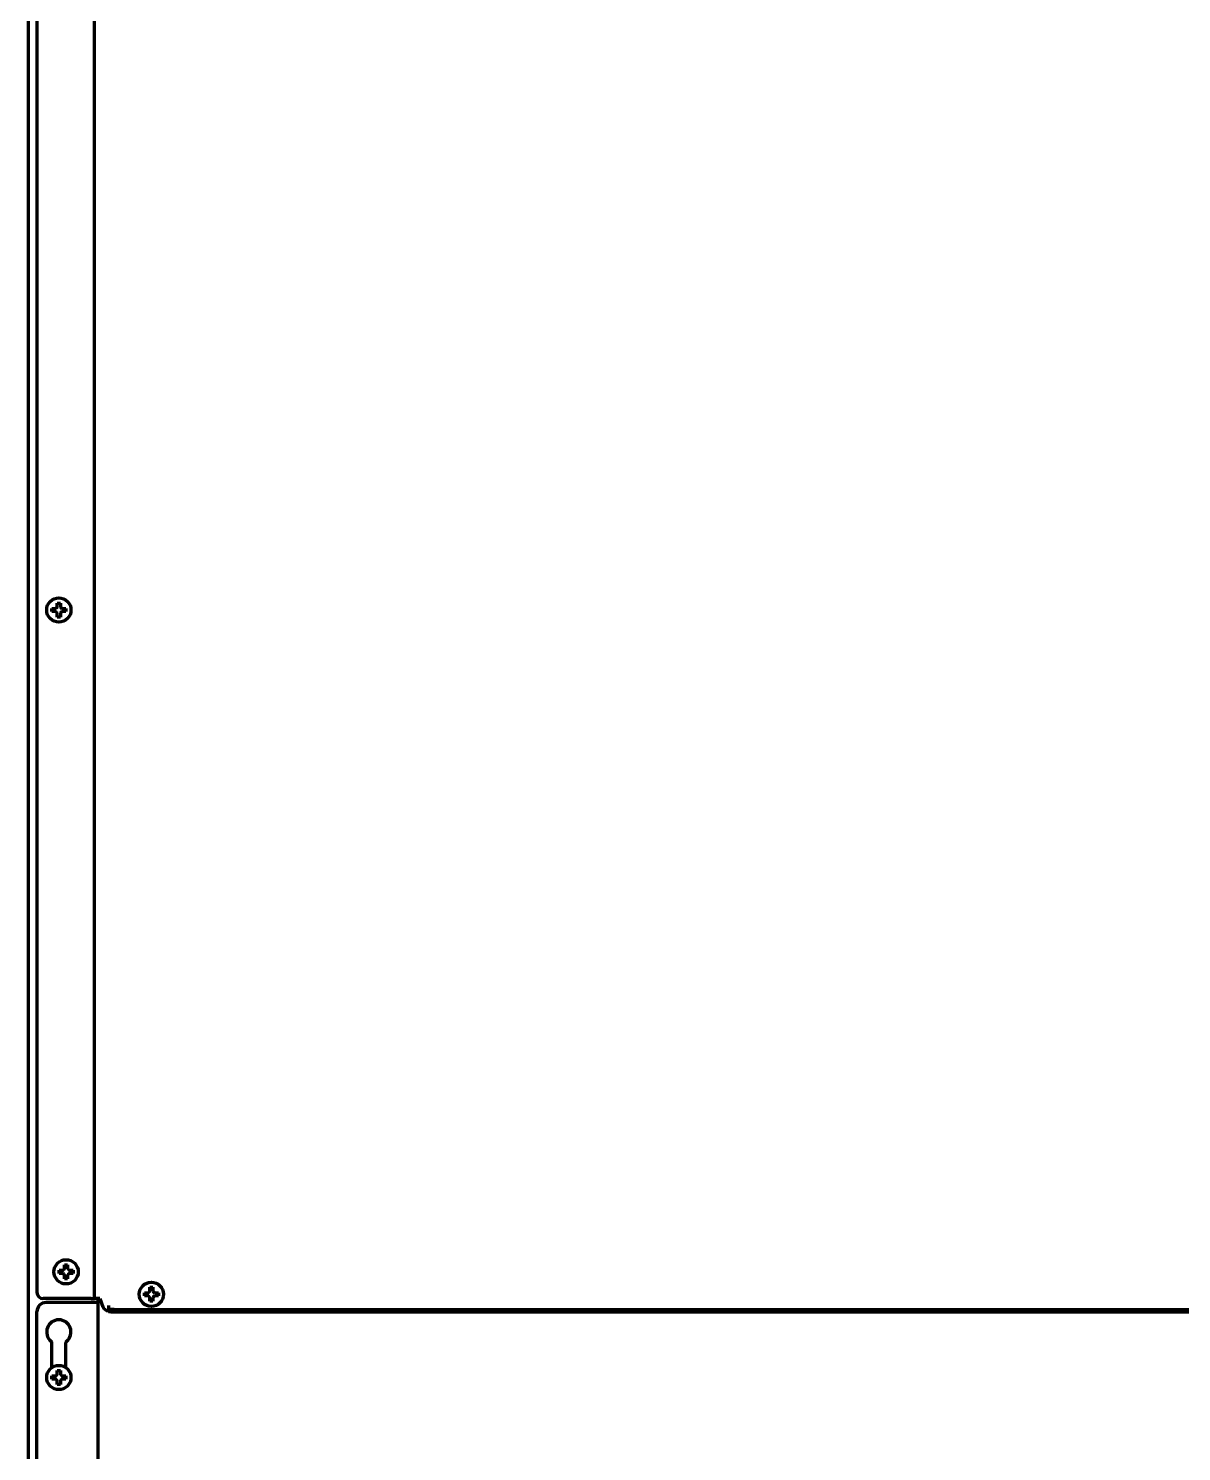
# Model space of a CAD drawing. Header units: inches. Extents: x -2405 to 7588, y 441 to 5654.
# Drawn here: x 6659.1 to 7038.9, y 2725.3 to 3194.1 of the extents above; entities that cross this region are included whole.
import ezdxf

# ---------------------------------------------------------------- set-up
doc = ezdxf.new("R2010")
doc.units = ezdxf.units.IN

msp = doc.modelspace()

# ---------------------------------------------------------------- linework, layer by layer
at = {"linetype": 'Continuous', "lineweight": 70}
for p, q in [((6659.08, 2437.13), (6659.08, 4088.65)), ((6661.88, 4078.7), (6661.88, 2777.73)), ((6680.78, 2775.73), (6680.78, 4073.78)), ((6666.78, 3002.53), (6666.78, 3003.03)), ((6666.78, 3002.03), (6666.78, 3002.53)), ((6671.38, 3003.03), (6671.38, 3002.53)), ((6671.38, 3002.53), (6671.38, 3002.03)), ((6669.18, 2784.53), (6669.18, 2785.03)), ((6669.18, 2784.03), (6669.18, 2784.53)), ((6673.78, 2785.03), (6673.78, 2784.53)), ((6673.78, 2784.53), (6673.78, 2784.03)), ((6679.78, 2775.73), (6663.88, 2775.73)), ((6679.78, 2775.73), (6680.78, 2775.73)), ((6682.58, 2775.73), (6680.78, 2775.73)), ((6682.08, 2457.93), (6682.08, 2775.73)), ((6682.58, 2775.73), (6683.56, 2773.04)), ((6697.28, 2777.13), (6697.28, 2777.63)), ((6697.28, 2776.63), (6697.28, 2777.13)), ((6701.88, 2777.63), (6701.88, 2777.13)), ((6701.88, 2777.13), (6701.88, 2776.63)), ((6661.88, 2462.73), (6661.88, 2771.43)), ((6681.08, 2774.43), (6664.88, 2774.43)), ((6682.08, 2774.43), (6681.08, 2774.43)), ((6685.44, 2773.47), (6685.44, 2772.47)), ((6685.44, 2772.47), (6685.44, 2772.28)), ((6685.44, 2772.28), (6685.44, 2771.48)), ((6688.44, 2772.18), (7521.72, 2772.18)), ((6688.44, 2771.38), (7521.72, 2771.38)), ((6666.83, 2753.04), (6666.83, 2760.93)), ((6671.33, 2760.93), (6671.33, 2753.04)), ((6666.78, 2749.73), (6666.78, 2750.23)), ((6666.78, 2749.23), (6666.78, 2749.73)), ((6671.38, 2750.23), (6671.38, 2749.73)), ((6671.38, 2749.73), (6671.38, 2749.23))]:
    msp.add_line(p, q, dxfattribs=at)
for centre in [(6669.08, 3002.53), (6671.48, 2784.53), (6699.58, 2777.13), (6669.08, 2749.73)]:
    msp.add_circle(centre, 4, dxfattribs=at)
for centre, radius, start, end in [((6663.88, 2777.73), 2, 180, 270), ((6664.88, 2771.43), 3, 90, 180), ((6685.44, 2773.73), 2, 200, 270), ((6669.08, 2764.73), 4, 310.5416, 229.4584), ((6665.83, 2760.93), 1, 0, 49.4584), ((6672.33, 2760.93), 1, 130.5416, 180)]:
    msp.add_arc(centre, radius, start, end, dxfattribs=at)
for centre, major_axis, start_param, end_param in [((6688.44, 2772.28), (-3, 0), 0, 1.570796), ((6688.44, 2771.48), (3, 0), 3.141593, 4.712389)]:
    msp.add_ellipse(centre, major_axis=major_axis, ratio=0.034899, start_param=start_param, end_param=end_param, dxfattribs=at)
for points in [[(6668.58, 3003.53), (6668.58, 3003.58), (6668.58, 3003.69), (6668.58, 3003.85), (6668.58, 3004.01), (6668.58, 3004.17), (6668.58, 3004.32), (6668.58, 3004.47), (6668.58, 3004.64), (6668.58, 3004.76), (6668.58, 3004.83)], [(6668.58, 3004.83), (6668.75, 3004.83), (6669.08, 3004.83), (6669.41, 3004.83), (6669.58, 3004.83)], [(6668.08, 3002.03), (6668.03, 3002.03), (6667.92, 3002.03), (6667.76, 3002.03), (6667.6, 3002.03), (6667.44, 3002.03), (6667.29, 3002.03), (6667.13, 3002.03), (6666.97, 3002.03), (6666.84, 3002.03), (6666.78, 3002.03)], [(6668.08, 3003.03), (6668.1, 3003.05), (6668.15, 3003.1), (6668.22, 3003.17), (6668.29, 3003.24), (6668.36, 3003.31), (6668.44, 3003.38), (6668.51, 3003.46), (6668.56, 3003.5), (6668.58, 3003.53)], [(6668.58, 3001.53), (6668.55, 3001.55), (6668.5, 3001.61), (6668.43, 3001.68), (6668.36, 3001.75), (6668.29, 3001.82), (6668.22, 3001.89), (6668.15, 3001.96), (6668.1, 3002), (6668.08, 3002.03)], [(6669.58, 3000.23), (6669.41, 3000.23), (6669.08, 3000.23), (6668.75, 3000.23), (6668.58, 3000.23)], [(6669.58, 3003.53), (6669.61, 3003.5), (6669.66, 3003.45), (6669.73, 3003.38), (6669.8, 3003.31), (6669.87, 3003.24), (6669.94, 3003.17), (6670.01, 3003.1), (6670.06, 3003.05), (6670.08, 3003.03)], [(6670.08, 3002.03), (6670.06, 3002), (6670.01, 3001.96), (6669.94, 3001.89), (6669.87, 3001.81), (6669.79, 3001.74), (6669.72, 3001.67), (6669.65, 3001.6), (6669.6, 3001.55), (6669.58, 3001.53)], [(6669.58, 3001.53), (6669.58, 3001.47), (6669.58, 3001.37), (6669.58, 3001.2), (6669.58, 3001.05), (6669.58, 3000.89), (6669.58, 3000.74), (6669.58, 3000.58), (6669.58, 3000.42), (6669.58, 3000.29), (6669.58, 3000.23)], [(6670.08, 3003.03), (6670.13, 3003.03), (6670.24, 3003.03), (6670.4, 3003.03), (6670.56, 3003.03), (6670.72, 3003.03), (6670.87, 3003.03), (6671.03, 3003.03), (6671.19, 3003.03), (6671.32, 3003.03), (6671.38, 3003.03)], [(6670.48, 2785.03), (6670.5, 2785.05), (6670.55, 2785.1), (6670.62, 2785.17), (6670.69, 2785.24), (6670.76, 2785.31), (6670.84, 2785.38), (6670.91, 2785.46), (6670.96, 2785.5), (6670.98, 2785.53)], [(6670.98, 2785.53), (6670.98, 2785.58), (6670.98, 2785.69), (6670.98, 2785.85), (6670.98, 2786.01), (6670.98, 2786.17), (6670.98, 2786.32), (6670.98, 2786.47), (6670.98, 2786.64), (6670.98, 2786.76), (6670.98, 2786.83)], [(6670.98, 2786.83), (6671.15, 2786.83), (6671.48, 2786.83), (6671.81, 2786.83), (6671.98, 2786.83)], [(6671.98, 2785.53), (6672.01, 2785.5), (6672.06, 2785.45), (6672.13, 2785.38), (6672.2, 2785.31), (6672.27, 2785.24), (6672.34, 2785.17), (6672.41, 2785.1), (6672.46, 2785.05), (6672.48, 2785.03)], [(6672.48, 2785.03), (6672.53, 2785.03), (6672.64, 2785.03), (6672.8, 2785.03), (6672.96, 2785.03), (6673.12, 2785.03), (6673.27, 2785.03), (6673.43, 2785.03), (6673.59, 2785.03), (6673.72, 2785.03), (6673.78, 2785.03)], [(6670.48, 2784.03), (6670.43, 2784.03), (6670.32, 2784.03), (6670.16, 2784.03), (6670, 2784.03), (6669.84, 2784.03), (6669.69, 2784.03), (6669.53, 2784.03), (6669.37, 2784.03), (6669.24, 2784.03), (6669.18, 2784.03)], [(6670.98, 2783.53), (6670.95, 2783.55), (6670.9, 2783.61), (6670.83, 2783.68), (6670.76, 2783.75), (6670.69, 2783.82), (6670.62, 2783.89), (6670.55, 2783.96), (6670.5, 2784), (6670.48, 2784.03)], [(6671.98, 2782.23), (6671.81, 2782.23), (6671.48, 2782.23), (6671.15, 2782.23), (6670.98, 2782.23)], [(6672.48, 2784.03), (6672.46, 2784), (6672.41, 2783.96), (6672.34, 2783.89), (6672.27, 2783.81), (6672.19, 2783.74), (6672.12, 2783.67), (6672.05, 2783.6), (6672, 2783.55), (6671.98, 2783.53)], [(6671.98, 2783.53), (6671.98, 2783.47), (6671.98, 2783.37), (6671.98, 2783.2), (6671.98, 2783.05), (6671.98, 2782.89), (6671.98, 2782.74), (6671.98, 2782.58), (6671.98, 2782.42), (6671.98, 2782.29), (6671.98, 2782.23)], [(6698.58, 2776.63), (6698.53, 2776.63), (6698.42, 2776.63), (6698.26, 2776.63), (6698.1, 2776.63), (6697.94, 2776.63), (6697.79, 2776.63), (6697.63, 2776.63), (6697.47, 2776.63), (6697.34, 2776.63), (6697.28, 2776.63)], [(6698.58, 2777.63), (6698.6, 2777.65), (6698.65, 2777.7), (6698.72, 2777.77), (6698.79, 2777.84), (6698.86, 2777.91), (6698.94, 2777.98), (6699.01, 2778.06), (6699.06, 2778.1), (6699.08, 2778.13)], [(6699.08, 2776.13), (6699.05, 2776.15), (6699, 2776.21), (6698.93, 2776.28), (6698.86, 2776.35), (6698.79, 2776.42), (6698.72, 2776.49), (6698.65, 2776.56), (6698.6, 2776.6), (6698.58, 2776.63)], [(6699.08, 2778.13), (6699.08, 2778.18), (6699.08, 2778.29), (6699.08, 2778.45), (6699.08, 2778.61), (6699.08, 2778.77), (6699.08, 2778.92), (6699.08, 2779.07), (6699.08, 2779.24), (6699.08, 2779.36), (6699.08, 2779.43)], [(6699.08, 2779.43), (6699.25, 2779.43), (6699.58, 2779.43), (6699.91, 2779.43), (6700.08, 2779.43)], [(6700.08, 2778.13), (6700.11, 2778.1), (6700.16, 2778.05), (6700.23, 2777.98), (6700.3, 2777.91), (6700.37, 2777.84), (6700.44, 2777.77), (6700.51, 2777.7), (6700.56, 2777.65), (6700.58, 2777.63)], [(6700.58, 2776.63), (6700.56, 2776.6), (6700.51, 2776.56), (6700.44, 2776.49), (6700.37, 2776.41), (6700.29, 2776.34), (6700.22, 2776.27), (6700.15, 2776.2), (6700.1, 2776.15), (6700.08, 2776.13)], [(6700.08, 2776.13), (6700.08, 2776.07), (6700.08, 2775.97), (6700.08, 2775.8), (6700.08, 2775.65), (6700.08, 2775.49), (6700.08, 2775.34), (6700.08, 2775.18), (6700.08, 2775.02), (6700.08, 2774.89), (6700.08, 2774.83)], [(6700.58, 2777.63), (6700.63, 2777.63), (6700.74, 2777.63), (6700.9, 2777.63), (6701.06, 2777.63), (6701.22, 2777.63), (6701.37, 2777.63), (6701.53, 2777.63), (6701.69, 2777.63), (6701.82, 2777.63), (6701.88, 2777.63)], [(6700.08, 2774.83), (6699.91, 2774.83), (6699.58, 2774.83), (6699.25, 2774.83), (6699.08, 2774.83)], [(6668.58, 2750.73), (6668.58, 2750.78), (6668.58, 2750.89), (6668.58, 2751.05), (6668.58, 2751.21), (6668.58, 2751.37), (6668.58, 2751.52), (6668.58, 2751.67), (6668.58, 2751.84), (6668.58, 2751.96), (6668.58, 2752.03)], [(6668.58, 2752.03), (6668.75, 2752.03), (6669.08, 2752.03), (6669.41, 2752.03), (6669.58, 2752.03)], [(6668.08, 2749.23), (6668.03, 2749.23), (6667.92, 2749.23), (6667.76, 2749.23), (6667.6, 2749.23), (6667.44, 2749.23), (6667.29, 2749.23), (6667.13, 2749.23), (6666.97, 2749.23), (6666.84, 2749.23), (6666.78, 2749.23)], [(6668.08, 2750.23), (6668.1, 2750.25), (6668.15, 2750.3), (6668.22, 2750.37), (6668.29, 2750.44), (6668.36, 2750.51), (6668.44, 2750.58), (6668.51, 2750.66), (6668.56, 2750.7), (6668.58, 2750.73)], [(6668.58, 2748.73), (6668.55, 2748.75), (6668.5, 2748.81), (6668.43, 2748.88), (6668.36, 2748.95), (6668.29, 2749.02), (6668.22, 2749.09), (6668.15, 2749.16), (6668.1, 2749.2), (6668.08, 2749.23)], [(6669.58, 2747.43), (6669.41, 2747.43), (6669.08, 2747.43), (6668.75, 2747.43), (6668.58, 2747.43)], [(6669.58, 2750.73), (6669.61, 2750.7), (6669.66, 2750.65), (6669.73, 2750.58), (6669.8, 2750.51), (6669.87, 2750.44), (6669.94, 2750.37), (6670.01, 2750.3), (6670.06, 2750.25), (6670.08, 2750.23)], [(6670.08, 2749.23), (6670.06, 2749.2), (6670.01, 2749.16), (6669.94, 2749.09), (6669.87, 2749.01), (6669.79, 2748.94), (6669.72, 2748.87), (6669.65, 2748.8), (6669.6, 2748.75), (6669.58, 2748.73)], [(6669.58, 2748.73), (6669.58, 2748.67), (6669.58, 2748.57), (6669.58, 2748.4), (6669.58, 2748.25), (6669.58, 2748.09), (6669.58, 2747.94), (6669.58, 2747.78), (6669.58, 2747.62), (6669.58, 2747.49), (6669.58, 2747.43)], [(6670.08, 2750.23), (6670.13, 2750.23), (6670.24, 2750.23), (6670.4, 2750.23), (6670.56, 2750.23), (6670.72, 2750.23), (6670.87, 2750.23), (6671.03, 2750.23), (6671.19, 2750.23), (6671.32, 2750.23), (6671.38, 2750.23)]]:
    msp.add_open_spline(points, degree=3, dxfattribs=at)
for points in [[(6669.58, 3004.83), (6669.58, 3004.63), (6669.58, 3004.42), (6669.58, 3004.09), (6669.58, 3003.98), (6669.58, 3003.76), (6669.58, 3003.64), (6669.58, 3003.53)], [(6666.78, 3003.03), (6666.98, 3003.03), (6667.19, 3003.03), (6667.52, 3003.03), (6667.63, 3003.03), (6667.85, 3003.03), (6667.96, 3003.03), (6668.08, 3003.03)], [(6668.58, 3000.23), (6668.58, 3000.43), (6668.58, 3000.64), (6668.58, 3000.97), (6668.58, 3001.08), (6668.58, 3001.3), (6668.58, 3001.41), (6668.58, 3001.53)], [(6671.38, 3002.03), (6671.18, 3002.03), (6670.97, 3002.03), (6670.64, 3002.03), (6670.53, 3002.03), (6670.31, 3002.03), (6670.19, 3002.03), (6670.08, 3002.03)], [(6669.18, 2785.03), (6669.38, 2785.03), (6669.59, 2785.03), (6669.92, 2785.03), (6670.03, 2785.03), (6670.25, 2785.03), (6670.36, 2785.03), (6670.48, 2785.03)], [(6671.98, 2786.83), (6671.98, 2786.63), (6671.98, 2786.42), (6671.98, 2786.09), (6671.98, 2785.98), (6671.98, 2785.76), (6671.98, 2785.64), (6671.98, 2785.53)], [(6670.98, 2782.23), (6670.98, 2782.43), (6670.98, 2782.64), (6670.98, 2782.97), (6670.98, 2783.08), (6670.98, 2783.3), (6670.98, 2783.41), (6670.98, 2783.53)], [(6673.78, 2784.03), (6673.58, 2784.03), (6673.37, 2784.03), (6673.04, 2784.03), (6672.93, 2784.03), (6672.71, 2784.03), (6672.59, 2784.03), (6672.48, 2784.03)], [(6697.28, 2777.63), (6697.48, 2777.63), (6697.69, 2777.63), (6698.02, 2777.63), (6698.13, 2777.63), (6698.35, 2777.63), (6698.46, 2777.63), (6698.58, 2777.63)], [(6699.08, 2774.83), (6699.08, 2775.03), (6699.08, 2775.24), (6699.08, 2775.57), (6699.08, 2775.68), (6699.08, 2775.9), (6699.08, 2776.01), (6699.08, 2776.13)], [(6700.08, 2779.43), (6700.08, 2779.23), (6700.08, 2779.02), (6700.08, 2778.69), (6700.08, 2778.58), (6700.08, 2778.36), (6700.08, 2778.24), (6700.08, 2778.13)], [(6701.88, 2776.63), (6701.68, 2776.63), (6701.47, 2776.63), (6701.14, 2776.63), (6701.03, 2776.63), (6700.81, 2776.63), (6700.69, 2776.63), (6700.58, 2776.63)], [(6669.58, 2752.03), (6669.58, 2751.83), (6669.58, 2751.62), (6669.58, 2751.29), (6669.58, 2751.18), (6669.58, 2750.96), (6669.58, 2750.84), (6669.58, 2750.73)], [(6666.78, 2750.23), (6666.98, 2750.23), (6667.19, 2750.23), (6667.52, 2750.23), (6667.63, 2750.23), (6667.85, 2750.23), (6667.96, 2750.23), (6668.08, 2750.23)], [(6668.58, 2747.43), (6668.58, 2747.63), (6668.58, 2747.84), (6668.58, 2748.17), (6668.58, 2748.28), (6668.58, 2748.5), (6668.58, 2748.61), (6668.58, 2748.73)], [(6671.38, 2749.23), (6671.18, 2749.23), (6670.97, 2749.23), (6670.64, 2749.23), (6670.53, 2749.23), (6670.31, 2749.23), (6670.19, 2749.23), (6670.08, 2749.23)]]:
    msp.add_open_spline(points, degree=3, knots=[0, 0, 0, 0, 0.5, 0.5, 0.75, 0.75, 1, 1, 1, 1], dxfattribs=at)

doc.saveas('drawing.dxf')
